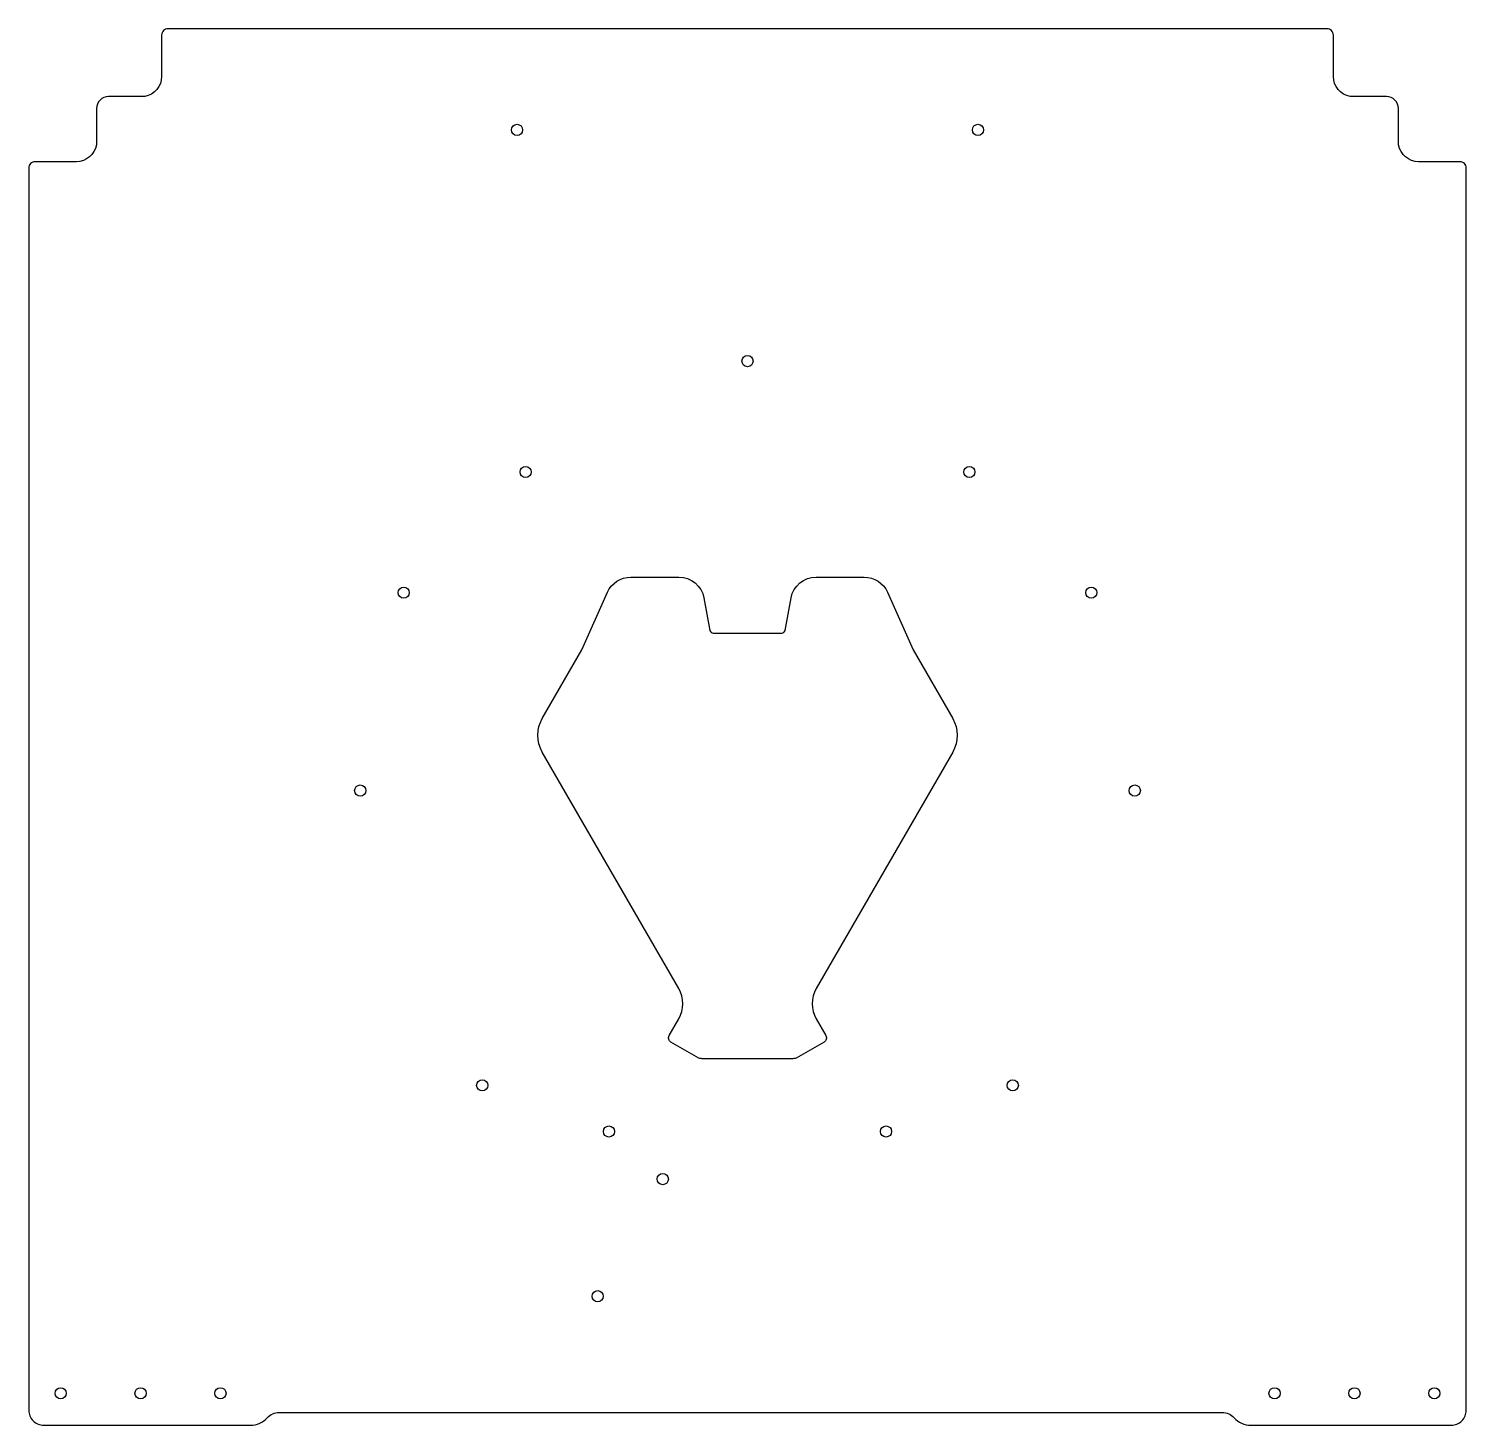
# Model space of a CAD drawing. Header units: millimetres. Extents: x -225 to 225, y -167 to 270.
import ezdxf

# ---------------------------------------------------------------- set-up
doc = ezdxf.new("R2010")
doc.units = ezdxf.units.MM
doc.layers.get('0').update_dxf_attribs({"linetype": 'CONTINUOUS'})

msp = doc.modelspace()

# ---------------------------------------------------------------- linework, layer by layer
for points in [[(152.33, -164.67, 0.213422), (157.55, -167), (220.3, -167, 0.414214), (225, -162.3), (225, 226.4, 0.414214), (223, 228.4), (210.1, 228.4, -0.363271), (203.8, 233.67), (203.8, 245, 0.414214), (200, 248.8), (188.67, 248.8, -0.363268), (183.4, 255.1), (183.4, 268, 0.414214), (181.4, 270), (-181.4, 270, 0.414214), (-183.4, 268), (-183.4, 255.1, -0.363268), (-188.67, 248.8), (-200, 248.8, 0.414214), (-203.8, 245), (-203.8, 233.67, -0.363271), (-210.1, 228.4), (-223, 228.4, 0.414214), (-225, 226.4), (-225, -162.3, 0.414214), (-220.3, -167), (-155.55, -167, 0.213422), (-150.33, -164.67, -0.213422), (-146.6, -163), (148.6, -163, -0.213422)], [(23.97, -47.11), (15.26, -52.14, -0.066355), (13.82, -52.34), (-13.82, -52.34, -0.066355), (-15.26, -52.14), (-23.97, -47.11, -0.414214), (-24.52, -45.06), (-21.51, -39.84, 0.267949), (-21.51, -30.34), (-64.23, 43.66, -0.267949), (-64.23, 54.16), (-51.83, 75.64), (-43.81, 93.67, -0.296264), (-36.5, 98.41), (-21.5, 98.41, -0.361048), (-13.64, 91.89), (-11.74, 81.73, 0.361048), (-10.75, 80.91), (10.75, 80.91, 0.361048), (11.74, 81.73), (13.64, 91.89, -0.361048), (21.5, 98.41), (36.5, 98.41, -0.296264), (43.81, 93.67), (51.83, 75.64), (64.23, 54.16, -0.267949), (64.23, 43.66), (21.51, -30.34, 0.267949), (21.51, -39.84), (24.52, -45.06, -0.414214)]]:
    msp.add_lwpolyline(points, format="xyb", close=True)
for centre in [(-72.14, 238.36), (72.14, 238.36), (0, 166), (-69.46, 131.31), (69.46, 131.31), (-107.62, 93.55), (107.62, 93.55), (-121.24, 31.62), (121.24, 31.62), (-83.05, -60.64), (83.05, -60.64), (-43.38, -75.08), (43.38, -75.08), (-26.53, -89.98), (-46.9, -126.63), (-215, -157), (-190, -157), (-165, -157), (165, -157), (190, -157), (215, -157)]:
    msp.add_circle(centre, 1.75)

doc.saveas('drawing.dxf')
